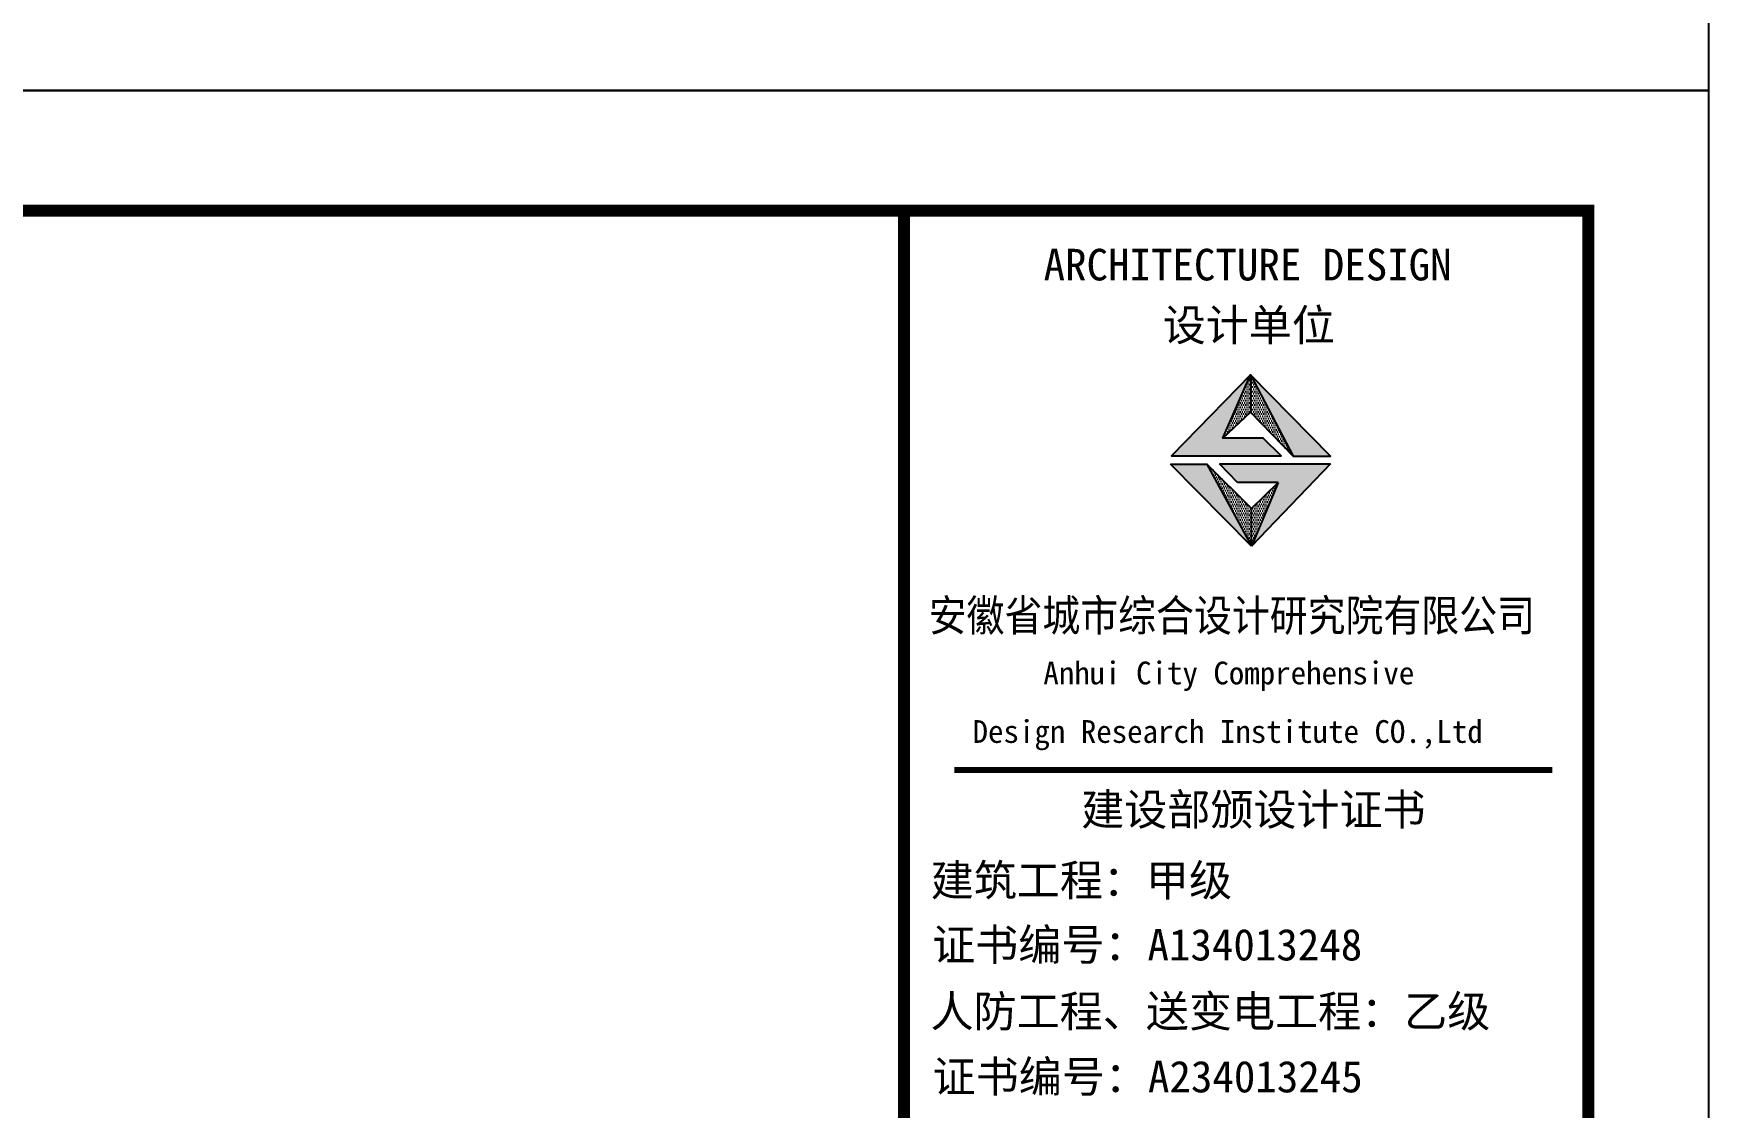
# Model space of a CAD drawing. Extents: x 4150464 to 4450492, y 483482 to 853422.
# Drawn here: x 4293738 to 4307688, y 802958 to 811897 of the extents above; entities that cross this region are included whole.
import ezdxf

# ---------------------------------------------------------------- set-up
doc = ezdxf.new("R2010")
doc.units = 0
doc.header["$LTSCALE"] = 1000
doc.header["$MEASUREMENT"] = 0
for name, color, linetype in [('A_DE_DETAIL_3', 144, 'Continuous'), ('PUB_TEXT', 7, 'Continuous'), ('图框', 7, 'Continuous')]:
    doc.layers.add(name, color=color, linetype=linetype)
doc.styles.add('黑体', font='simhei.ttf')

msp = doc.modelspace()

# ---------------------------------------------------------------- hatches: boundary and pattern name
for points in [[(4303644, 808528), (4303872, 809056), (4303215, 808381), (4304129, 808381), (4303978, 808528)], [(4304230, 808378), (4304540, 808378), (4303872, 809056)]]:
    msp.add_hatch(color=1).paths.add_polyline_path(points)
at = {"layer": 'A_DE_DETAIL_3'}
for points in [[(4303511, 808313), (4303208, 808313), (4303881, 807630)], [(4303616, 808315), (4303765, 808159), (4304103, 808159), (4303881, 807630), (4304540, 808315)]]:
    msp.add_hatch(color=1, dxfattribs=at).paths.add_polyline_path(points)
at = {"layer": 'PUB_TEXT'}
h = msp.add_hatch(dxfattribs=at)
h.set_pattern_fill('DOTS', color=256, scale=300, style=0)
h.set_pattern_definition([(0, (2024509.004, 1670105.648), (9.375, 18.75), [0, -18.75])])
h.paths.add_polyline_path([(4303881, 807630), (4303881, 807945), (4303511, 808313)])
h.paths.add_polyline_path([(4304103, 808159), (4303881, 807945), (4303881, 807630)])
h.paths.add_polyline_path([(4303872, 809056), (4303872, 808745), (4304230, 808378)])
h.paths.add_polyline_path([(4303872, 808745), (4303872, 809056), (4303644, 808528)])

# ---------------------------------------------------------------- linework, layer by layer
for p, q in [((4303644, 808528), (4303872, 809056)), ((4303872, 809056), (4304230, 808378)), ((4303881, 807630), (4303208, 808313)), ((4303208, 808313), (4303511, 808313)), ((4303208, 808313), (4303511, 808313)), ((4303881, 807945), (4303511, 808313)), ((4303616, 808315), (4304540, 808315)), ((4303765, 808159), (4303616, 808315)), ((4304540, 808315), (4303881, 807630)), ((4304103, 808159), (4303765, 808159)), ((4303881, 807945), (4304103, 808159)), ((4304103, 808159), (4303881, 807630)), ((4303881, 807630), (4303881, 807945)), ((4303881, 807630), (4303881, 807945))]:
    msp.add_line(p, q)
at = {"color": 3}
for points in [[(4248288, 811422), (4248288, 853422), (4307688, 853422), (4307688, 811422)], [(4248288, 769422), (4248288, 811422), (4307688, 811422), (4307688, 769422)]]:
    msp.add_lwpolyline(points, close=True, dxfattribs=at)
at = {"const_width": 100}
msp.add_lwpolyline([(4250788, 770422), (4306688, 770422), (4306688, 810422), (4250788, 810422)], close=True, dxfattribs=at)
for points in [[(4303978, 808528), (4303644, 808528), (4303872, 808745), (4304230, 808378), (4304540, 808378), (4303872, 809056), (4303215, 808381), (4304129, 808381), (4303978, 808528)], [(4303872, 809056), (4303872, 808745)]]:
    msp.add_lwpolyline(points)
at = {"layer": 'A_DE_DETAIL_3', "color": 1}
for p, q in [((4303881, 807630), (4303208, 808313)), ((4303511, 808313), (4303881, 807630))]:
    msp.add_line(p, q, dxfattribs=at)
at = {"layer": '图框', "color": 4}
msp.add_line((4300988, 810422), (4300988, 770422), dxfattribs=at)
for points, const_width in [([(4300988, 810422), (4300988, 770422)], 98.6), ([(4301407, 805766), (4306387, 805766)], 49.8)]:
    msp.add_lwpolyline(points, dxfattribs=dict(at, const_width=const_width))
at = {"layer": '图框', "color": 4, "const_width": 98.6}
msp.add_lwpolyline([(4300988, 810422), (4306688, 810422), (4306688, 770422), (4300988, 770422)], close=True, dxfattribs=at)

# ---------------------------------------------------------------- texts
at = {"layer": '图框', "color": 4, "style": '黑体'}
for s, height, p in [('ARCHITECTURE DESIGN', 262.94, (4302150, 809842)), ('设计单位', 262.9, (4303142, 809339)), ('Anhui City Comprehensive ', 189.24, (4302148, 806480)), (' Design Research Institute CO.,Ltd', 189.24, (4301430, 805993)), ('建设部颁设计证书', 262.9, (4302463, 805307)), (' 建筑工程：甲级', 262.9, (4301031, 804718)), ('证书编号：A134013248', 262.94, (4301222, 804182)), ('人防工程、送变电工程：乙级', 262.94, (4301208, 803628)), ('证书编号：A234013245', 262.94, (4301226, 803084))]:
    msp.add_text(s, height=height, dxfattribs=at).set_placement(p)
at = {"layer": '图框', "color": 4, "style": '黑体', "width": 0.88}
msp.add_text('安徽省城市综合设计研究院有限公司', height=262.94, dxfattribs=at).set_placement((4301193, 806922))

doc.saveas('drawing.dxf')
